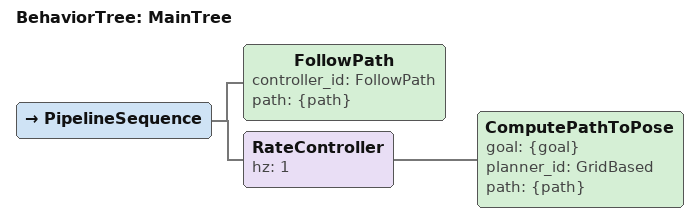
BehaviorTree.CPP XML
<?xml version="1.0" encoding="UTF-8"?>
<root BTCPP_format="4">
  <BehaviorTree ID="MainTree">
    <PipelineSequence>
      <FollowPath controller_id="FollowPath" path="{path}"/>
      <RateController hz="1">
        <ComputePathToPose goal="{goal}" planner_id="GridBased" path="{path}"/>
      </RateController>
    </PipelineSequence>
  </BehaviorTree>

</root>
